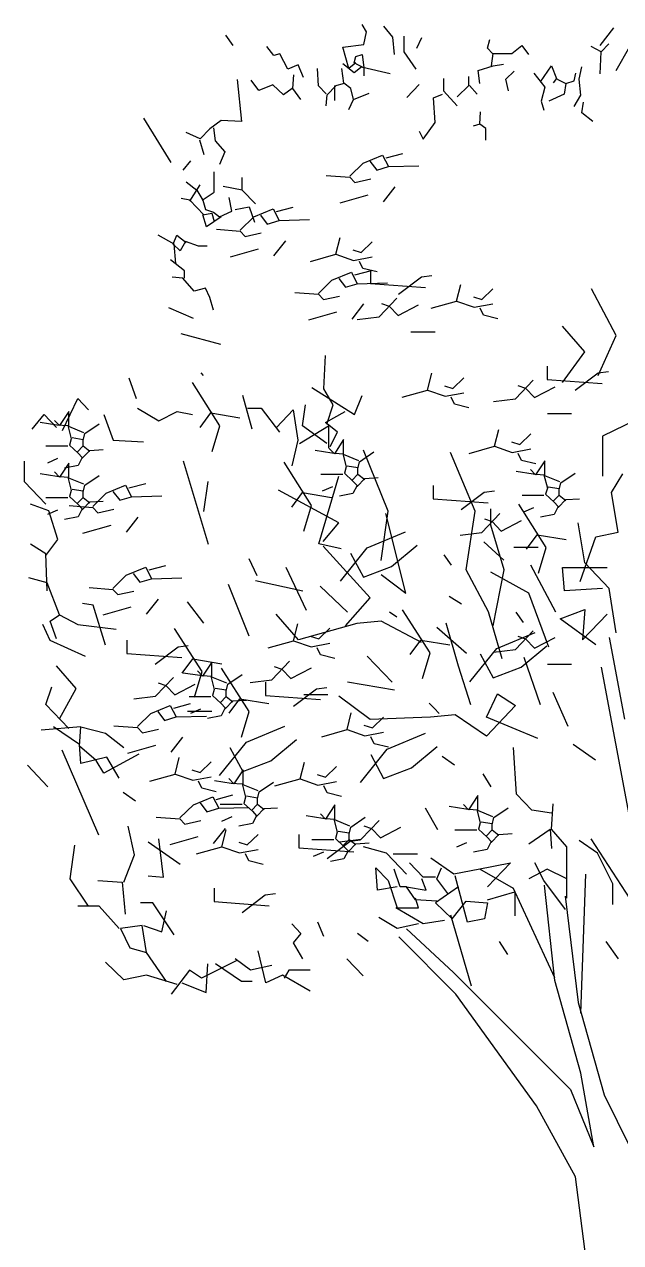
# Model space of a CAD drawing. Header units: metres. Extents: x 258817 to 259192, y 1878716 to 1878911.
# Drawn here: x 259026.084 to 259027.476, y 1878855.559 to 1878858.403 of the extents above; entities that cross this region are included whole.
import ezdxf

# ---------------------------------------------------------------- set-up
doc = ezdxf.new("R2010")
doc.units = ezdxf.units.M
doc.header["$MEASUREMENT"] = 0
doc.linetypes.add('0', pattern=[0])
doc.layers.add('Vistas', color=7, linetype='Continuous')

# ---------------------------------------------------------------- blocks, each defined once
blk = doc.blocks.new('ar25-25')
at = {"linetype": '0'}
for p, q in [((37789.4, 5975.7), (37744.3, 6034.7)), ((38482.9, 6004), (38512.1, 6040.7)), ((38570.6, 6022.3), (38585.2, 6046.8)), ((38166.7, 5966.8), (38158.3, 5996.3)), ((38402.2, 5967.8), (38385.7, 6002.6)), ((38444.9, 5955), (38444.9, 6007)), ((38477.1, 5945.8), (38482.9, 6004)), ((38579.3, 5979.5), (38570.6, 6022.3)), ((39015.6, 5976.5), (39040.5, 6011.2)), ((37735.9, 5893.1), (37690.8, 5972.7)), ((37786.6, 5955), (37761.2, 5981.6)), ((37786.6, 5955), (37820.4, 5972.7)), ((37789.4, 5881.3), (37786.6, 5955)), ((38051.3, 5975.7), (38028.7, 5946.2)), ((38085.1, 5949.1), (38051.3, 5975.7)), ((38147, 5949.1), (38085.1, 5949.1)), ((38152.6, 5907.8), (38147, 5949.1)), ((38149.8, 5949.1), (38166.7, 5966.8)), ((38404, 5896.8), (38444.9, 5955)), ((38649.5, 5970.3), (38579.3, 5979.5)), ((38585.2, 5945.8), (38579.3, 5902.9)), ((38605.6, 5939.7), (38585.2, 5945.8)), ((38629, 5899.9), (38649.5, 5970.3)), ((38833.5, 5896.8), (38859.8, 5948.9)), ((38859.8, 5948.9), (38880.3, 5942.7)), ((38880.3, 5942.7), (38903.7, 5973.3)), ((37859.8, 5863.6), (37851.3, 5904.9)), ((37952.7, 5907.8), (37935.8, 5866.5)), ((37989.3, 5854.7), (37952.7, 5907.8)), ((38147, 5907.8), (38113.2, 5913.7)), ((38197.7, 5893.1), (38147, 5907.8)), ((38491.7, 5881.5), (38582.2, 5902.9)), ((38579.3, 5902.9), (38579.3, 5875.4)), ((38582.2, 5902.9), (38611.5, 5918.2)), ((38585.2, 5906), (38611.5, 5884.6)), ((38611.5, 5918.2), (38605.6, 5939.7)), ((38605.6, 5918.2), (38629, 5899.9)), ((38611.5, 5884.6), (38649.5, 5915.2)), ((38780.9, 5869.3), (38798.5, 5912.1)), ((38798.5, 5912.1), (38833.5, 5896.8)), ((37854.2, 5810.5), (37859.8, 5863.6)), ((37876.7, 5857.7), (37871.1, 5884.2)), ((37933, 5863.6), (37904.8, 5848.8)), ((37935.8, 5866.5), (37947.1, 5851.8)), ((38011.8, 5884.2), (37975.2, 5837)), ((38104.8, 5863.6), (38076.6, 5890.1)), ((38096.3, 5825.2), (38104.8, 5863.6)), ((38192.1, 5848.8), (38197.7, 5893.1)), ((38228.7, 5842.9), (38228.7, 5872.4)), ((38313.1, 5866.5), (38313.1, 5825.2)), ((38646.5, 5850.9), (38652.4, 5899.9)), ((38731.3, 5841.7), (38734.2, 5899.9)), ((38816, 5832.5), (38813.1, 5878.5)), ((39003, 5863.1), (38988.4, 5722.3)), ((37904.8, 5848.8), (37876.7, 5857.7)), ((37904.8, 5848.8), (37910.5, 5813.4)), ((37975.2, 5837), (37986.5, 5789.8)), ((38225.8, 5842.9), (38200.5, 5813.4)), ((38268.1, 5804.6), (38228.7, 5842.9)), ((38313.1, 5825.2), (38268.1, 5775.1)), ((38435.4, 5802.8), (38394, 5846.3)), ((38614.4, 5795.8), (38623.2, 5832.5)), ((38623.2, 5832.5), (38646.5, 5850.9)), ((38675.8, 5841.7), (38643.6, 5850.9)), ((38702, 5811.1), (38672.8, 5841.7)), ((38675.8, 5792.7), (38675.8, 5841.7)), ((38705, 5814.2), (38731.3, 5841.7)), ((38789.7, 5795.8), (38816, 5832.5)), ((38818.9, 5832.5), (38848.1, 5811.1)), ((38848.1, 5811.1), (38883.2, 5844.8)), ((38883.2, 5844.8), (38930, 5826.4)), ((38930, 5826.4), (38956.3, 5860.1)), ((37851.3, 5751.5), (37845.7, 5786.9)), ((37876.7, 5772.1), (37854.2, 5810.5)), ((37910.5, 5813.4), (37961.2, 5789.8)), ((37986.5, 5789.8), (37978.1, 5760.3)), ((38346.9, 5801.6), (38316, 5813.4)), ((38341.3, 5719), (38346.9, 5801.6)), ((38614.4, 5795.8), (38561.8, 5817.2)), ((38629, 5762.1), (38614.4, 5795.8)), ((38705, 5774.4), (38702, 5811.1)), ((37814.7, 5722), (37851.3, 5751.5)), ((38192.1, 5713.1), (38189.2, 5754.4)), ((38172.3, 5698.4), (38192.1, 5713.1)), ((38172.3, 5660), (38172.3, 5698.4)), ((38192.1, 5713.1), (38214.6, 5707.2)), ((38380.7, 5663), (38341.3, 5719)), ((38988.4, 5722.3), (39055.6, 5725.4)), ((39055.6, 5725.4), (39093.6, 5697.8)), ((39081.9, 5700.9), (39076.1, 5658.1)), ((39093.6, 5697.8), (39125.7, 5664.2)), ((39222.8, 5585.8), (39314, 5733.4)), ((38394.8, 5689.5), (38380.7, 5663)), ((39076.1, 5658.1), (39043.9, 5621.3)), ((39128.6, 5661.1), (39114, 5612.1)), ((39125.7, 5664.2), (39172.5, 5685.6)), ((39043.9, 5621.3), (39061.4, 5578.5)), ((38505.3, 5601.1), (38449, 5615.9)), ((38516.6, 5610), (38496.8, 5571.6)), ((38581.3, 5583.4), (38516.6, 5610)), ((38558.8, 5589.3), (38536.3, 5559.8)), ((38626.4, 5539.2), (38581.3, 5583.4)), ((39157.9, 5590.7), (39184.2, 5560.1)), ((38496.8, 5571.6), (38395.5, 5574.6)), ((38536.3, 5559.8), (38496.8, 5571.6)), ((38626.4, 5536.2), (38609.5, 5518.5)), ((38705.2, 5542.1), (38626.4, 5536.2)), ((38985.5, 5492.8), (38985.5, 5535.6)), ((39079, 5486.6), (39079, 5554)), ((38513.7, 5453.6), (38474.3, 5503.8)), ((38609.5, 5518.5), (38556, 5530.3)), ((38985.5, 5492.8), (39049.8, 5505)), ((39160.8, 5456), (39125.7, 5511.1)), ((39172.5, 5520.3), (39137.4, 5492.8)), ((38658.9, 5450.6), (38565, 5477.4)), ((38941.6, 5446.8), (38985.5, 5492.8)), ((39020.5, 5422.4), (39029.3, 5468.3)), ((39119.9, 5459.1), (39079, 5486.6)), ((39117, 5459.1), (39108.2, 5428.5)), ((39114, 5410.1), (39160.8, 5459.1)), ((39137.4, 5492.8), (39117, 5459.1)), ((39160.8, 5459.1), (39190, 5465.2)), ((38871.2, 5421.2), (38814.9, 5436)), ((38882.4, 5430.1), (38862.7, 5391.7)), ((38947.2, 5403.5), (38882.4, 5430.1)), ((38962.1, 5437.7), (38944.6, 5385.6)), ((39008.8, 5428.5), (38962.1, 5437.7)), ((39061.4, 5404), (39020.5, 5422.4)), ((39081.9, 5419.3), (39061.4, 5404)), ((39087.7, 5416.2), (39079, 5388.7)), ((39108.2, 5428.5), (39081.9, 5419.3)), ((39117, 5410.1), (39087.7, 5416.2)), ((38862.7, 5391.7), (38761.4, 5394.7)), ((38902.1, 5379.9), (38862.7, 5391.7)), ((38924.7, 5409.4), (38902.1, 5379.9)), ((38992.2, 5359.3), (38947.2, 5403.5)), ((39055.6, 5404), (39105.3, 5370.3)), ((39105.3, 5370.3), (39117, 5410.1)), ((38672.6, 5278.7), (38658.6, 5334.8)), ((38975.4, 5338.6), (38921.9, 5350.4)), ((38992.2, 5356.3), (38975.4, 5338.6)), ((39071.1, 5362.2), (38992.2, 5356.3)), ((39204.6, 5342.8), (39172.5, 5318.3)), ((39216.3, 5312.2), (39204.6, 5342.8)), ((39213.4, 5312.2), (39266, 5342.8)), ((38588.2, 5284.6), (38551.6, 5320)), ((38616.3, 5293.5), (38588.2, 5284.6)), ((38879.6, 5273.7), (38840.2, 5323.9)), ((39024.8, 5270.6), (38930.8, 5297.5)), ((39102.3, 5306), (39131.6, 5306)), ((39131.6, 5306), (39175.4, 5321.3)), ((39175.4, 5321.3), (39192.9, 5290.7)), ((39192.9, 5290.7), (39216.3, 5312.2)), ((39207.5, 5247.9), (39213.4, 5312.2)), ((38613.5, 5258.1), (38551.6, 5269.9)), ((38582.5, 5231.5), (38593.8, 5255.1)), ((38672.6, 5278.7), (38613.5, 5258.1)), ((38757.1, 5255.1), (38672.6, 5278.7)), ((39178.3, 5223.4), (39225.1, 5260.1)), ((38534.7, 5219.7), (38582.5, 5231.5)), ((38609.8, 5210), (38553.5, 5224.8)), ((38557.1, 5226), (38557.1, 5181.3)), ((38621.1, 5218.9), (38601.4, 5180.5)), ((38685.9, 5192.3), (38621.1, 5218.9)), ((39178.3, 5198.9), (39178.3, 5223.4)), ((38269.4, 5122.3), (38255.3, 5178.3)), ((38386.3, 5203.6), (38352.1, 5208.1)), ((38557.1, 5181.3), (38373.4, 5167.9)), ((38463.1, 5145.5), (38386.3, 5203.6)), ((38601.4, 5180.5), (38500, 5183.5)), ((38640.8, 5168.7), (38601.4, 5180.5)), ((38663.3, 5198.2), (38640.8, 5168.7)), ((38730.9, 5148.1), (38685.9, 5192.3)), ((39146.2, 5156), (39184.2, 5198.9)), ((39184.2, 5198.9), (39219.2, 5202)), ((37736.9, 5007.2), (37819, 5163.6)), ((38184.9, 5128.2), (38148.3, 5163.6)), ((38213.1, 5137), (38184.9, 5128.2)), ((38528.6, 5069.4), (38468.8, 5132.1)), ((38714, 5127.4), (38660.5, 5139.2)), ((38730.9, 5145.1), (38714, 5127.4)), ((38809.7, 5151), (38730.9, 5145.1)), ((39081.9, 5091.8), (39093.6, 5134.6)), ((39093.6, 5134.6), (39108.2, 5165.2)), ((39108.2, 5165.2), (39146.2, 5156)), ((38210.3, 5101.6), (38148.3, 5113.4)), ((38179.3, 5075.1), (38190.6, 5098.7)), ((38269.4, 5122.3), (38210.3, 5101.6)), ((38353.9, 5098.7), (38269.4, 5122.3)), ((38464.5, 5073.9), (38396.2, 5109.7)), ((38494.4, 5105.2), (38464.5, 5073.9)), ((38520, 5114.2), (38494.4, 5105.2)), ((38618.3, 5062.5), (38578.9, 5112.7)), ((39148.2, 5064.8), (39231.1, 5099.5)), ((38131.4, 5063.3), (38179.3, 5075.1)), ((38601.2, 5060.5), (38528.6, 5069.4)), ((38763.5, 5059.4), (38669.5, 5086.3)), ((37796.6, 4874.2), (37736.9, 5007.2)), ((37841.4, 4952.4), (37916.1, 5038.5)), ((38421.8, 5020.2), (38340.7, 5020.2)), ((39057, 4977.9), (39189.7, 5012.7)), ((37916.1, 4850.7), (37841.4, 4952.4)), ((38712.8, 4828.9), (38707.7, 4941.2)), ((37796.4, 4882.9), (37762.2, 4887.4)), ((37967.2, 4905.3), (37967.2, 4860.6)), ((37967.2, 4860.6), (37783.6, 4847.1)), ((37873.2, 4824.8), (37796.4, 4882.9)), ((38073.1, 4795.6), (38013.3, 4858.3)), ((38282, 4830.9), (38245.4, 4866.3)), ((38366.5, 4825), (38352.4, 4881.1)), ((39059.9, 4705.8), (39151.8, 4850.2)), ((39115.1, 4873.8), (39123.3, 4882.4)), ((39338.8, 4795.6), (39363.7, 4865.1)), ((38009, 4800.1), (37940.7, 4835.9)), ((38038.9, 4831.4), (38009, 4800.1)), ((38064.5, 4840.4), (38038.9, 4831.4)), ((38307.4, 4804.4), (38245.4, 4816.2)), ((38310.2, 4839.8), (38282, 4830.9)), ((38366.5, 4825), (38307.4, 4804.4)), ((38451, 4801.4), (38366.5, 4825)), ((38610.7, 4743.3), (38585.1, 4807.5)), ((38753.6, 4834.2), (38610.7, 4743.3)), ((38682.1, 4775.4), (38712.8, 4828.9)), ((38952.7, 4695.1), (38983.4, 4807.5)), ((38145.7, 4786.7), (38073.1, 4795.6)), ((38228.5, 4766), (38276.4, 4777.8)), ((38276.4, 4777.8), (38287.6, 4801.4)), ((38702.6, 4711.2), (38682.1, 4775.4)), ((38784.2, 4705.8), (38774, 4775.4)), ((38922.1, 4764.7), (38860.8, 4684.4)), ((38968, 4764.7), (38922.1, 4764.7)), ((39335.6, 4764.7), (39264.2, 4721.9)), ((39534.8, 4796.8), (39499, 4759.3)), ((39585.8, 4689.8), (39534.8, 4796.8)), ((37669.7, 4725.6), (37781.7, 4670.8)), ((37966.3, 4746.4), (37885.2, 4746.4)), ((38707.7, 4716.5), (38641.3, 4754)), ((38814.9, 4759.3), (38799.6, 4657.7)), ((38871, 4700.5), (38814.9, 4759.3)), ((39090.6, 4748.6), (38993.6, 4732.6)), ((39126.3, 4700.5), (39090.6, 4748.6)), ((39202.9, 4754), (39151.8, 4743.3)), ((39264.2, 4721.9), (39202.9, 4754)), ((39448, 4743.3), (39417.3, 4657.7)), ((39565.2, 4703.4), (39565.2, 4753.5)), ((39565.2, 4753.5), (39596.2, 4706.3)), ((39596.2, 4706.3), (39613.1, 4724)), ((39647.1, 4743.3), (39606.2, 4700.5)), ((39687.9, 4695.1), (39647.1, 4743.3)), ((38142.5, 4637.3), (38128.4, 4693.3)), ((38666.8, 4684.4), (38707.7, 4716.5)), ((38692.3, 4636.3), (38666.8, 4684.4)), ((38794.5, 4647), (38697.5, 4705.8)), ((38697.5, 4705.8), (38697.5, 4630.9)), ((38702.6, 4647), (38784.2, 4705.8)), ((39085.5, 4620.3), (39059.9, 4705.8)), ((39511.7, 4679.8), (39463.8, 4712.2)), ((39514.5, 4682.8), (39565.2, 4703.4)), ((39568, 4706.3), (39556.8, 4662.1)), ((39604.6, 4709.3), (39568, 4706.3)), ((39660.9, 4718.1), (39604.6, 4709.3)), ((37781.7, 4670.8), (37781.7, 4537.8)), ((38058, 4643.2), (38021.4, 4678.6)), ((38086.2, 4652), (38058, 4643.2)), ((38646.8, 4609.5), (38646.8, 4659.7)), ((38646.8, 4659.7), (38677.8, 4612.5)), ((38799.6, 4657.7), (38820, 4572.1)), ((39417.3, 4657.7), (39315.2, 4652.3)), ((39517.3, 4656.2), (39511.7, 4679.8)), ((39517.3, 4659.2), (39553.9, 4665.1)), ((39517.3, 4638.5), (39517.3, 4656.2)), ((39562.4, 4641.5), (39534.2, 4614.9)), ((39556.8, 4662.1), (39562.4, 4641.5)), ((38083.4, 4616.6), (38021.4, 4628.4)), ((38052.4, 4590.1), (38063.6, 4613.7)), ((38142.5, 4637.3), (38083.4, 4616.6)), ((38227, 4613.7), (38142.5, 4637.3)), ((38207.3, 4420.5), (38289.4, 4616.1)), ((38498.5, 4420.5), (38580.6, 4623.9)), ((38593.3, 4585.9), (38545.4, 4618.4)), ((38596.1, 4588.9), (38646.8, 4609.5)), ((38649.6, 4612.5), (38638.3, 4568.2)), ((38686.2, 4615.4), (38649.6, 4612.5)), ((38677.8, 4612.5), (38694.7, 4630.2)), ((38742.5, 4624.3), (38686.2, 4615.4)), ((39494.8, 4623.8), (39449.8, 4626.7)), ((39517.3, 4638.5), (39494.8, 4620.8)), ((39520.2, 4597.2), (39494.8, 4623.8)), ((39537, 4617.9), (39517.3, 4638.5)), ((39534.2, 4614.9), (39520.2, 4600.2)), ((39520.2, 4600.2), (39534.2, 4573.6)), ((39641.2, 4638.5), (39568, 4638.5)), ((37974.8, 4539.1), (37974.8, 4589.3)), ((37974.8, 4589.3), (38005.7, 4542.1)), ((38004.5, 4578.3), (38052.4, 4590.1)), ((38005.7, 4542.1), (38022.6, 4559.8)), ((38598.9, 4562.3), (38593.3, 4585.9)), ((38598.9, 4565.3), (38635.5, 4571.2)), ((38598.9, 4544.6), (38598.9, 4562.3)), ((38638.3, 4568.2), (38644, 4547.6)), ((38753.8, 4439.9), (38845.7, 4584.3)), ((39098.5, 4309.3), (39181.4, 4587.2)), ((39534.2, 4573.6), (39579.3, 4564.8)), ((39565.2, 4531.3), (39565.2, 4581.5)), ((39565.2, 4581.5), (39596.2, 4534.3)), ((39635.6, 4582.5), (39601.8, 4597.2)), ((39713.5, 4518.6), (39713.5, 4588.2)), ((37751.8, 4483.1), (37714.5, 4545.7)), ((37921.3, 4515.5), (37873.4, 4548)), ((37924.1, 4518.5), (37974.8, 4539.1)), ((37977.6, 4542.1), (37966.3, 4497.8)), ((38014.2, 4545), (37977.6, 4542.1)), ((38070.5, 4553.9), (38014.2, 4545)), ((38576.4, 4529.9), (38531.3, 4532.8)), ((38598.9, 4544.6), (38576.4, 4526.9)), ((38601.7, 4503.3), (38576.4, 4529.9)), ((38618.6, 4524), (38598.9, 4544.6)), ((38615.8, 4521), (38601.7, 4506.3)), ((38644, 4547.6), (38615.8, 4521)), ((38722.8, 4544.6), (38649.6, 4544.6)), ((38730, 4311), (38662.8, 4537.8)), ((39113.5, 4419.7), (39099.8, 4520.3)), ((39511.7, 4507.7), (39463.8, 4540.2)), ((39514.5, 4510.7), (39565.2, 4531.3)), ((39568, 4534.3), (39556.8, 4490)), ((39604.6, 4537.2), (39568, 4534.3)), ((39596.2, 4534.3), (39613.1, 4552)), ((39660.9, 4546.1), (39604.6, 4537.2)), ((39642, 4443.7), (39713.5, 4518.6)), ((37729.4, 4350.1), (37751.8, 4483.1)), ((37926.9, 4491.9), (37921.3, 4515.5)), ((37926.9, 4494.9), (37963.5, 4500.8)), ((37926.9, 4474.2), (37926.9, 4491.9)), ((37972, 4477.2), (37943.8, 4450.6)), ((37966.3, 4497.8), (37972, 4477.2)), ((38177.2, 4484), (38143, 4488.5)), ((38254.1, 4425.8), (38177.2, 4484)), ((38348, 4506.4), (38348, 4461.6)), ((38601.7, 4506.3), (38615.8, 4479.7)), ((38615.8, 4479.7), (38660.9, 4470.9)), ((38662.8, 4381.4), (38864.4, 4490.9)), ((38717.2, 4488.6), (38683.4, 4503.3)), ((38784.4, 4482.7), (38687.4, 4466.6)), ((38820.2, 4434.5), (38784.4, 4482.7)), ((39364, 4498.2), (39307.7, 4512.9)), ((39375.2, 4507), (39355.5, 4468.7)), ((39440, 4480.5), (39375.2, 4507)), ((39417.5, 4486.4), (39395, 4456.9)), ((39485.1, 4436.2), (39440, 4480.5)), ((39517.3, 4484.1), (39511.7, 4507.7)), ((39517.3, 4487.1), (39553.9, 4493)), ((39517.3, 4466.4), (39517.3, 4484.1)), ((39556.8, 4490), (39562.4, 4469.4)), ((37904.4, 4459.5), (37859.3, 4462.4)), ((37926.9, 4474.2), (37904.4, 4456.5)), ((37929.7, 4432.9), (37904.4, 4459.5)), ((37946.6, 4453.6), (37926.9, 4474.2)), ((37943.8, 4450.6), (37929.7, 4435.9)), ((37969.8, 4299.1), (38061.7, 4443.5)), ((38050.8, 4474.2), (37977.6, 4474.2)), ((38348, 4461.6), (38164.4, 4448.2)), ((38779.3, 4354.3), (38753.8, 4439.9)), ((39355.5, 4468.7), (39254.2, 4471.6)), ((39395, 4456.9), (39355.5, 4468.7)), ((39494.8, 4451.7), (39449.8, 4454.6)), ((39563.9, 4439.2), (39485.1, 4433.3)), ((39517.3, 4466.4), (39494.8, 4448.7)), ((39520.2, 4425.1), (39494.8, 4451.7)), ((39537, 4445.8), (39517.3, 4466.4)), ((39534.2, 4442.8), (39520.2, 4428.1)), ((39562.4, 4469.4), (39534.2, 4442.8)), ((39641.2, 4466.4), (39568, 4466.4)), ((39631.8, 4422.3), (39693, 4443.7)), ((37929.7, 4435.9), (37943.8, 4409.3)), ((37943.8, 4409.3), (37988.8, 4400.5)), ((38045.2, 4418.2), (38011.4, 4432.9)), ((38185.1, 4349.8), (38125.3, 4412.4)), ((38155, 4373.6), (38155, 4428.3)), ((38237.1, 4224.9), (38207.3, 4420.5)), ((38438.7, 4146.7), (38505.9, 4412.7)), ((38520.9, 4256.2), (38498.5, 4420.5)), ((39372.4, 4350.7), (39333, 4400.8)), ((39468.2, 4415.6), (39414.7, 4427.4)), ((39485.1, 4433.3), (39468.2, 4415.6)), ((39520.2, 4428.1), (39534.2, 4401.5)), ((39534.2, 4401.5), (39579.3, 4392.7)), ((39601.1, 4326.1), (39631.8, 4422.3)), ((39635.6, 4410.4), (39601.8, 4425.1)), ((37841.4, 4248.4), (37863.8, 4381.4)), ((38121, 4354.2), (38052.7, 4390)), ((38110.2, 4224.9), (38155, 4373.6)), ((38150.9, 4385.6), (38121, 4354.2)), ((38176.6, 4394.5), (38150.9, 4385.6)), ((38715, 4318.8), (38662.8, 4381.4)), ((39517.6, 4347.6), (39423.7, 4374.4)), ((37804.1, 4334.4), (37729.4, 4350.1)), ((37856.3, 4185.8), (37804.1, 4334.4)), ((38000.4, 4341.9), (37903.4, 4325.8)), ((38036.2, 4293.7), (38000.4, 4341.9)), ((38112.2, 4257.2), (38178.5, 4318)), ((38257.7, 4340.8), (38185.1, 4349.8)), ((38568.1, 4298.2), (38440, 4351.9)), ((39642, 4272.6), (39601.1, 4326.1)), ((37995.3, 4213.5), (37969.8, 4299.1)), ((38078.3, 4300.5), (37997.2, 4300.5)), ((38286.2, 4239.9), (38311.1, 4274.6)), ((38487, 4235.6), (38401.5, 4307.2)), ((38558.2, 4131.1), (38715, 4303.2)), ((38657.8, 4186.4), (38568.1, 4298.2)), ((38623.6, 4280.3), (38580.9, 4199.8)), ((38655.3, 4295.3), (38730, 4311)), ((39636.9, 4154.9), (39642, 4277.9)), ((39642, 4277.9), (39693, 4310)), ((37759.3, 4162.4), (37841.4, 4248.4)), ((37916.1, 4232.8), (37766.7, 4232.8)), ((37908.6, 4154.5), (37916.1, 4232.8)), ((37938.1, 4083.6), (38021, 4239.9)), ((38580.9, 4199.8), (38487, 4235.6)), ((38770.6, 4089.3), (38839.2, 4232.9)), ((38935.2, 4204.2), (38962.6, 4261.7)), ((39296.8, 4224.4), (39240.5, 4239.1)), ((39308, 4233.2), (39288.3, 4194.9)), ((39372.8, 4206.7), (39308, 4233.2)), ((38028.1, 4146.7), (38155, 4217.1)), ((38147.5, 4037.2), (38110.2, 4224.9)), ((38162.5, 4084.1), (38237.1, 4224.9)), ((38520.9, 4209.3), (38438.7, 4146.7)), ((39288.3, 4194.9), (39187, 4197.8)), ((39327.8, 4183.1), (39288.3, 4194.9)), ((39350.3, 4212.6), (39327.8, 4183.1)), ((39417.9, 4162.4), (39372.8, 4206.7)), ((39636.9, 4181.7), (39698.1, 4197.7)), ((37736.9, 4013.7), (37759.3, 4162.4)), ((37781.7, 4162.4), (37908.6, 4154.5)), ((38634.3, 4083.6), (38725.5, 4170.4)), ((38783.5, 4153.1), (38941, 4187.8)), ((38962.6, 4003.1), (39031.2, 4175.5)), ((39401, 4141.8), (39347.5, 4153.6)), ((39417.9, 4159.5), (39401, 4141.8)), ((39496.7, 4165.4), (39417.9, 4159.5)), ((39596, 4074.7), (39636.9, 4181.7)), ((37960.9, 3966.8), (38028.1, 4146.7)), ((38253.1, 4109.6), (38294.5, 4135.7)), ((38640.4, 4037.2), (38558.2, 4131.1)), ((39113.5, 4046.2), (39168.3, 4118)), ((39305.2, 4076.9), (39265.8, 4127)), ((39483.7, 4106.8), (39519.5, 4112.1)), ((37848.9, 3990.3), (37766.7, 4076.3)), ((37923.5, 4060.7), (37841.4, 4092)), ((37841.4, 4092), (37848.9, 3990.3)), ((38045.8, 4048.9), (38070.7, 4083.6)), ((38117.7, 3927.7), (38162.5, 4084.1)), ((38358.1, 3947.1), (38450, 4091.5)), ((38468.6, 4066.2), (38493.4, 4083.6)), ((38797.2, 3990.3), (38871.8, 4076.3)), ((39450.4, 4073.8), (39356.5, 4100.7)), ((39442.9, 3973.1), (39483.7, 4106.8)), ((39596, 4074.7), (39534.8, 4042.6)), ((39626.7, 4053.3), (39596, 4074.7)), ((37804.1, 3974.6), (37923.5, 4060.7)), ((38236.5, 3944.7), (38335.9, 4031.5)), ((38263.2, 3902.5), (38304.4, 4046.2)), ((38386.5, 3982.4), (38520.9, 4052.8)), ((38520.9, 4052.8), (38603, 4045)), ((38603, 4045), (38797.2, 3990.3)), ((38730, 3993.9), (38693.4, 4029.3)), ((38814.5, 3988), (38800.4, 4044.1)), ((39534.8, 4042.6), (39407.1, 4026.5)), ((39606.2, 3994.5), (39626.7, 4053.3)), ((39626.7, 3989.1), (39652.2, 4042.6)), ((37706.9, 3726.1), (37759.1, 3999.1)), ((38009, 3963.1), (37940.7, 3998.9)), ((38135, 3961.9), (38006.9, 4015.6)), ((38038.9, 3994.4), (38009, 3963.1)), ((38073.1, 3958.6), (38013.3, 4021.3)), ((38064.5, 4003.4), (38038.9, 3994.4)), ((38388.7, 3989.8), (38291.7, 3973.8)), ((38424.4, 3941.7), (38388.7, 3989.8)), ((38758.2, 4002.8), (38730, 3993.9)), ((39119.7, 3884.5), (39211.6, 4028.9)), ((39371, 3990.1), (39371, 3945.3)), ((39509.2, 3935.6), (39626.7, 3989.1)), ((38053.9, 3899.2), (37968.5, 3970.8)), ((38145.7, 3949.7), (38073.1, 3958.6)), ((38224.7, 3850), (38135, 3961.9)), ((38755.4, 3967.4), (38693.4, 3979.2)), ((38724.4, 3940.8), (38735.7, 3964.4)), ((38814.5, 3988), (38755.4, 3967.4)), ((38899, 3964.4), (38814.5, 3988)), ((39200.1, 3967.7), (39166, 3972.2)), ((39277, 3909.5), (39200.1, 3967.7)), ((37966.3, 3909.4), (37885.2, 3909.4)), ((37989, 3773.2), (38043.8, 3931.3)), ((38190.5, 3944), (38147.8, 3863.4)), ((38383.6, 3861.5), (38358.1, 3947.1)), ((38485.1, 3849.1), (38568, 3936)), ((38676.5, 3929), (38724.4, 3940.8)), ((38887, 3856.9), (38827.2, 3919.6)), ((39150.3, 3927.3), (39053.3, 3911.2)), ((39087.3, 3866.4), (39087.3, 3916.5)), ((39087.3, 3916.5), (39118.3, 3869.4)), ((39186.1, 3879.1), (39150.3, 3927.3)), ((39371, 3945.3), (39187.3, 3931.9)), ((37689.6, 3389.5), (37785.1, 3899)), ((38147.8, 3863.4), (38053.9, 3899.2)), ((38222.1, 3773.2), (38263.2, 3902.5)), ((38822.9, 3861.4), (38754.6, 3897.2)), ((38852.8, 3892.7), (38822.9, 3861.4)), ((38878.4, 3901.7), (38852.8, 3892.7)), ((38962.9, 3751.5), (39054.8, 3895.9)), ((39033.8, 3842.8), (38986, 3875.2)), ((39036.6, 3845.8), (39087.3, 3866.4)), ((39090.1, 3869.4), (39078.9, 3825.1)), ((39126.7, 3872.3), (39090.1, 3869.4)), ((39118.3, 3869.4), (39135.2, 3887)), ((39145.2, 3798.9), (39119.7, 3884.5)), ((39183.1, 3881.1), (39126.7, 3872.3)), ((39539.9, 3828.6), (39606.2, 3903.5)), ((38476.8, 3823.1), (38634.3, 3849.1)), ((38737.2, 3826.9), (38703, 3831.4)), ((38814.1, 3768.7), (38737.2, 3826.9)), ((38959.6, 3848), (38887, 3856.9)), ((38908, 3849.3), (38908, 3804.5)), ((39039.5, 3819.2), (39033.8, 3842.8)), ((39039.5, 3822.2), (39076.1, 3828.1)), ((39211.2, 3806.7), (39142.9, 3842.5)), ((39241.1, 3838), (39211.2, 3806.7)), ((39275.3, 3802.2), (39215.5, 3864.8)), ((39266.7, 3846.9), (39241.1, 3838)), ((39596, 3727), (39539.9, 3828.6)), ((39642, 3775.2), (39621.6, 3834)), ((37896.7, 3701.5), (37946.4, 3814.4)), ((38132.6, 3810.3), (38072.9, 3771.2)), ((38169.9, 3732.1), (38132.6, 3810.3)), ((38558.2, 3724.3), (38662.8, 3802.5)), ((38780.2, 3807.7), (38699.1, 3807.7)), ((38908, 3804.5), (38724.4, 3791.1)), ((38993.5, 3794.3), (38896.5, 3778.2)), ((39016.9, 3786.8), (38971.9, 3789.7)), ((39029.3, 3746.1), (38993.5, 3794.3)), ((39039.5, 3801.5), (39016.9, 3783.8)), ((39042.3, 3760.2), (39016.9, 3786.8)), ((39039.5, 3801.5), (39039.5, 3819.2)), ((39059.2, 3780.9), (39039.5, 3801.5)), ((39084.5, 3804.5), (39056.4, 3777.9)), ((39078.9, 3825.1), (39084.5, 3804.5)), ((39163.4, 3801.5), (39090.1, 3801.5)), ((39347.9, 3793.2), (39275.3, 3802.2)), ((38072.9, 3771.2), (38169.9, 3669.5)), ((38327.7, 3744.9), (38344.2, 3762.3)), ((38344.2, 3762.3), (38360.8, 3779.7)), ((38635.3, 3690.8), (38621.2, 3746.8)), ((38988.4, 3665.9), (38962.9, 3751.5)), ((39056.4, 3777.9), (39042.3, 3763.2)), ((39042.3, 3763.2), (39056.4, 3736.6)), ((39168.5, 3753), (39087.3, 3753)), ((39157.7, 3745.5), (39123.9, 3760.2)), ((39214.6, 3762.9), (39158.3, 3777.6)), ((39225.9, 3771.7), (39206.2, 3733.4)), ((39290.7, 3745.2), (39225.9, 3771.7)), ((39268.1, 3751.1), (39245.6, 3721.6)), ((39335.7, 3700.9), (39290.7, 3745.2)), ((39565.4, 3694.9), (39642, 3775.2)), ((37998.2, 3661.7), (38169.9, 3732.1)), ((38169.9, 3669.5), (38274.5, 3739.9)), ((38274.5, 3739.9), (38356.6, 3732.1)), ((38356.6, 3732.1), (38558.2, 3724.3)), ((38550.8, 3696.7), (38514.2, 3732.1)), ((38579, 3705.5), (38550.8, 3696.7)), ((39056.4, 3736.6), (39101.4, 3727.8)), ((39206.2, 3733.4), (39104.8, 3736.3)), ((39245.6, 3721.6), (39206.2, 3733.4)), ((39414.6, 3703.9), (39335.7, 3698)), ((38500.9, 3625.5), (38372.8, 3679.2)), ((38576.2, 3670.1), (38514.2, 3681.9)), ((38545.2, 3643.6), (38556.5, 3667.2)), ((38635.3, 3690.8), (38576.2, 3670.1)), ((38719.8, 3667.2), (38635.3, 3690.8)), ((38971.3, 3649), (38843.2, 3702.7)), ((39223.1, 3615.4), (39183.7, 3665.5)), ((39318.8, 3680.3), (39265.3, 3692.1)), ((39335.7, 3698), (39318.8, 3680.3)), ((39442.9, 3678.9), (39381.6, 3630.7)), ((39524.6, 3700.3), (39442.9, 3678.9)), ((39529.7, 3636.1), (39524.6, 3700.3)), ((39524.6, 3700.3), (39657.3, 3689.6)), ((39529.7, 3641.4), (39616.5, 3700.3)), ((37805.5, 3588.6), (37880.1, 3640.7)), ((38069.5, 3475.6), (38079.7, 3630.7)), ((38419.8, 3562.9), (38334.3, 3634.5)), ((38497.3, 3631.8), (38545.2, 3643.6)), ((38590.6, 3513.7), (38500.9, 3625.5)), ((38890.2, 3586.3), (38804.8, 3657.9)), ((39061, 3537.1), (38971.3, 3649)), ((39026.8, 3631.1), (38984.1, 3550.5)), ((39368.3, 3612.3), (39274.3, 3639.1)), ((39464.7, 3338), (39586.9, 3622.5)), ((39473.5, 3588), (39529.7, 3636.1)), ((39524.6, 3577.3), (39529.7, 3641.4)), ((38277, 3572.1), (38318.1, 3600.8)), ((38556.4, 3607.6), (38513.7, 3527.1)), ((38792.1, 3526.5), (38778, 3582.6)), ((38984.1, 3550.5), (38890.2, 3586.3)), ((39125.8, 3548), (39089.2, 3583.4)), ((39210.2, 3542.1), (39196.2, 3598.2)), ((39330.5, 3609.3), (39448, 3545.2)), ((39396.9, 3529.1), (39437.8, 3598.6)), ((39437.8, 3598.6), (39524.6, 3577.3)), ((39448, 3545.2), (39473.5, 3588)), ((38153.5, 3500.3), (38181, 3543.4)), ((38513.7, 3527.1), (38419.8, 3562.9)), ((38707.6, 3532.4), (38671, 3567.8)), ((38735.8, 3541.3), (38707.6, 3532.4)), ((38982.8, 3506.6), (38982.8, 3556.7)), ((38982.8, 3556.7), (39013.8, 3509.5)), ((39153.9, 3556.9), (39125.8, 3548)), ((39210.2, 3542.1), (39151.1, 3521.5)), ((39294.7, 3518.6), (39210.2, 3542.1)), ((39634.6, 3500.3), (39703.2, 3572.1)), ((38733, 3505.9), (38671, 3517.7)), ((38702, 3479.3), (38713.3, 3502.9)), ((38792.1, 3526.5), (38733, 3505.9)), ((38876.6, 3502.9), (38792.1, 3526.5)), ((38929.3, 3483), (38881.4, 3515.4)), ((38932.1, 3485.9), (38982.8, 3506.6)), ((38985.6, 3509.5), (38974.3, 3465.3)), ((39022.2, 3512.5), (38985.6, 3509.5)), ((39013.8, 3509.5), (39030.7, 3527.2)), ((39078.5, 3521.3), (39022.2, 3512.5)), ((39151.1, 3521.5), (39089.2, 3533.3)), ((39120.1, 3495), (39131.4, 3518.6)), ((38018.4, 3422.1), (38069.5, 3475.6)), ((38198.8, 3420.5), (38198.8, 3470.7)), ((38198.8, 3470.7), (38229.7, 3423.5)), ((38654.1, 3467.5), (38702, 3479.3)), ((38934.9, 3459.4), (38929.3, 3483)), ((38934.9, 3462.3), (38971.5, 3468.2)), ((38934.9, 3441.7), (38934.9, 3459.4)), ((38974.3, 3465.3), (38980, 3444.6)), ((39072.8, 3457.8), (39016.5, 3472.5)), ((39084, 3466.6), (39064.3, 3428.3)), ((39072.3, 3483.2), (39120.1, 3495)), ((39148.8, 3440.1), (39084, 3466.6)), ((39342.5, 3451.8), (39383.3, 3480.3)), ((37952, 3358), (37946.9, 3443.5)), ((37952, 3411.4), (38018.4, 3422.1)), ((38145.3, 3396.9), (38097.4, 3429.4)), ((38148.1, 3399.9), (38198.8, 3420.5)), ((38201.6, 3423.5), (38190.3, 3379.2)), ((38238.2, 3426.4), (38201.6, 3423.5)), ((38229.7, 3423.5), (38246.6, 3441.2)), ((38294.5, 3435.3), (38238.2, 3426.4)), ((38331.8, 3356.6), (38372.9, 3428.4)), ((38676.7, 3389.2), (38676.7, 3439.4)), ((38676.7, 3439.4), (38707.6, 3392.2)), ((38912.4, 3426.9), (38867.3, 3429.9)), ((38934.9, 3441.7), (38912.4, 3424)), ((38937.7, 3400.4), (38912.4, 3426.9)), ((38954.6, 3421), (38934.9, 3441.7)), ((38980, 3444.6), (38951.8, 3418.1)), ((39064.3, 3428.3), (38963, 3431.2)), ((39058.8, 3441.7), (38985.6, 3441.7)), ((39103.7, 3416.5), (39064.3, 3428.3)), ((39126.3, 3446), (39103.7, 3416.5)), ((39193.9, 3395.8), (39148.8, 3440.1)), ((38150.9, 3373.3), (38145.3, 3396.9)), ((38150.9, 3376.3), (38187.5, 3382.2)), ((38190.3, 3379.2), (38196, 3358.6)), ((38588.3, 3325), (38528.5, 3387.7)), ((38623.2, 3365.6), (38575.3, 3398.1)), ((38626, 3368.6), (38676.7, 3389.2)), ((38679.5, 3392.2), (38668.2, 3347.9)), ((38716.1, 3395.1), (38679.5, 3392.2)), ((38707.6, 3392.2), (38724.5, 3409.9)), ((38772.4, 3404), (38716.1, 3395.1)), ((38951.8, 3418.1), (38937.7, 3403.3)), ((38937.7, 3403.3), (38951.8, 3376.8)), ((39053.2, 3385.6), (39019.4, 3400.4)), ((39177, 3375.2), (39123.5, 3387)), ((39193.9, 3392.9), (39177, 3375.2)), ((39272.7, 3398.8), (39193.9, 3392.9)), ((37901, 3299.1), (37952, 3358)), ((37957.1, 3358), (37952, 3293.8)), ((38028.6, 3309.8), (37957.1, 3358)), ((38128.4, 3340.9), (38083.3, 3343.8)), ((38150.9, 3355.6), (38128.4, 3337.9)), ((38153.7, 3314.3), (38128.4, 3340.9)), ((38150.9, 3355.6), (38150.9, 3373.3)), ((38170.6, 3335), (38150.9, 3355.6)), ((38196, 3358.6), (38167.8, 3332)), ((38274.8, 3355.6), (38201.6, 3355.6)), ((38524.2, 3329.5), (38455.9, 3365.3)), ((38554.1, 3360.8), (38524.2, 3329.5)), ((38579.8, 3369.8), (38554.1, 3360.8)), ((38628.8, 3342), (38623.2, 3365.6)), ((38628.8, 3345), (38665.4, 3350.9)), ((38628.8, 3324.3), (38628.8, 3342)), ((38668.2, 3347.9), (38673.8, 3327.3)), ((38796, 3340.8), (38796, 3296.1)), ((38969, 3305.6), (38932.4, 3341)), ((38951.8, 3376.8), (38996.9, 3367.9)), ((39053.4, 3299.7), (39039.4, 3355.7)), ((39081.2, 3310.3), (39041.8, 3360.4)), ((39345.9, 3272.4), (39366.3, 3368.7)), ((37689.6, 3125.6), (37819.9, 3325.8)), ((37798.9, 3277.7), (37860.1, 3320.5)), ((37901, 3128), (37901, 3299.1)), ((38167.8, 3332), (38153.7, 3317.3)), ((38153.7, 3317.3), (38167.8, 3290.7)), ((38269.2, 3299.6), (38235.4, 3314.3)), ((38503.4, 3277.7), (38580, 3299.1)), ((38606.3, 3309.6), (38561.2, 3312.5)), ((38660.9, 3316.1), (38588.3, 3325)), ((38625.2, 3318.4), (38591, 3322.9)), ((38628.8, 3324.3), (38606.3, 3306.6)), ((38631.6, 3283), (38606.3, 3309.6)), ((38702.1, 3260.3), (38625.2, 3318.4)), ((38648.5, 3303.7), (38628.8, 3324.3)), ((38645.7, 3300.7), (38631.6, 3286)), ((38673.8, 3327.3), (38645.7, 3300.7)), ((38752.7, 3324.3), (38679.5, 3324.3)), ((38997.1, 3314.4), (38969, 3305.6)), ((39053.4, 3299.7), (38994.3, 3279)), ((39137.9, 3276.1), (39053.4, 3299.7)), ((39226.4, 3307.2), (39132.4, 3334.1)), ((39192.7, 3240.3), (39299.9, 3315.2)), ((39248.9, 3197.5), (39264.2, 3325.9)), ((39560.3, 3192.1), (39545, 3304.5)), ((37747.8, 3176.1), (37798.9, 3277.7)), ((38167.8, 3290.7), (38212.9, 3281.9)), ((38278.8, 3208.2), (38355.4, 3261.7)), ((38481.5, 3275.8), (38400.4, 3275.8)), ((38437.1, 3208.2), (38503.4, 3277.7)), ((38796, 3296.1), (38612.4, 3282.6)), ((38631.6, 3286), (38645.7, 3259.4)), ((38645.7, 3259.4), (38690.7, 3250.6)), ((38747, 3268.3), (38713.3, 3283)), ((38994.3, 3279), (38932.4, 3290.8)), ((38963.3, 3252.5), (38974.6, 3276.1)), ((39381.6, 3181.4), (39345.9, 3272.4)), ((37901, 3192.1), (37967.4, 3224.2)), ((37967.4, 3224.2), (38028.6, 3192.1)), ((37977.6, 3186.8), (38008.2, 3245.6)), ((38079.7, 3160.1), (38192, 3224.2)), ((38197.1, 3224.2), (38089.9, 3245.6)), ((38089.9, 3245.6), (38166.5, 3165.4)), ((38192, 3224.2), (38278.8, 3208.2)), ((38335, 3192.1), (38319.6, 3229.6)), ((38380.9, 3197.5), (38426.9, 3245.6)), ((38457.5, 3165.4), (38477.9, 3224.2)), ((38539.2, 3229.6), (38498.3, 3186.8)), ((38534.1, 3154.7), (38539.2, 3229.6)), ((38915.5, 3240.7), (38963.3, 3252.5)), ((37747.8, 3106.6), (37747.8, 3176.1)), ((37854.6, 2743.4), (37837.2, 3207.5)), ((37906.1, 3090.5), (37977.6, 3186.8)), ((38232.8, 3047.7), (38273.7, 3202.8)), ((38299.2, 3144), (38335, 3192.1)), ((38340.1, 3197.5), (38380.9, 3197.5)), ((38370.7, 3154.7), (38386, 3192.1)), ((38498.3, 3186.8), (38467.7, 3095.9)), ((39299.9, 3202.8), (39248.9, 3197.5)), ((39386.7, 3181.4), (39376.5, 3074.5)), ((39468.4, 3186.8), (39386.7, 3181.4)), ((39499, 3101.2), (39560.3, 3192.1)), ((37906.7, 3134.7), (37863.3, 2779.8)), ((37941.5, 2852.6), (37976.2, 3171.1)), ((37941.5, 2861.7), (38080.4, 3162)), ((38166.5, 3122.6), (38074.6, 3149.4)), ((38074.6, 3149.4), (38074.6, 3069.1)), ((38263.5, 3165.4), (38340.1, 3111.9)), ((38437.1, 3165.4), (38370.7, 3154.7)), ((38406.4, 3122.6), (38437.1, 3165.4)), ((38437.1, 3165.4), (38457.5, 3165.4)), ((38467.7, 3165.4), (38534.1, 3154.7)), ((38908.9, 3138.5), (38874.8, 3143)), ((38985.8, 3080.4), (38908.9, 3138.5)), ((39079.8, 3160.9), (39079.8, 3116.2)), ((38237.9, 3117.3), (38166.5, 3111.9)), ((38166.5, 3111.9), (38176.7, 3058.4)), ((38283.9, 3058.4), (38237.9, 3117.3)), ((38340.1, 3111.9), (38283.9, 3058.4)), ((38335, 3117.3), (38406.4, 3122.6)), ((38380.9, 3042.4), (38472.8, 3095.9)), ((38396.2, 3095.9), (38406.4, 3128)), ((38467.7, 3095.9), (38396.2, 3095.9)), ((39079.8, 3116.2), (38896.1, 3102.7)), ((39213.1, 3004.9), (39284.6, 3111.9)), ((39284.6, 3111.9), (39325.4, 3111.9)), ((39396.9, 3026.3), (39463.3, 3101.2)), ((39463.3, 3101.2), (39534.8, 3101.2)), ((38176.7, 3058.4), (38232.8, 3047.7)), ((38219.4, 2834.4), (38288.9, 3071)), ((38309.4, 3053.1), (38380.9, 3042.4)), ((38467.7, 3026.3), (38529, 3063.8)), ((39254, 3015.6), (39238.6, 3085.2)), ((38436.6, 3025.5), (38280.2, 2879.9)), ((38396.2, 3042.4), (38467.7, 3026.3)), ((38712.8, 2999.6), (38733.2, 3047.7)), ((38820, 3042.4), (38789.4, 3010.3)), ((39315.2, 3037), (39254, 3015.6)), ((39305, 2946.1), (39320.3, 3037)), ((39320.3, 3037), (39391.8, 3026.3)), ((39391.8, 3026.3), (39361.2, 2962.2)), ((37728.4, 2925.6), (37769.6, 2983.1)), ((38098.7, 2940), (38126.1, 2983.1)), ((38271.5, 2807.1), (38462.6, 2998.2)), ((38564.7, 2983.5), (38600.4, 3010.3)), ((38814.9, 2978.2), (38784.2, 2924.7)), ((38789.4, 3010.3), (38814.9, 2978.2)), ((38906.8, 2844.5), (38932.3, 2951.5)), ((39238.6, 2849.8), (39305, 2946.1)), ((39361.2, 2962.2), (39305, 2946.1)), ((38582.1, 2868.6), (38636.5, 2925.5)), ((38886.4, 2903.3), (38957.8, 2887.3)), ((38957.8, 2887.3), (39008.9, 2924.7)), ((38988.5, 2849.8), (39075.3, 2908.7)), ((39003.8, 2919.4), (39121.2, 2860.5)), ((39105.9, 2812.4), (39100.8, 2908.7)), ((39381.6, 2855.2), (39442.9, 2914)), ((37854.6, 2543.2), (37941.5, 2852.6)), ((38280.2, 2879.9), (37889.4, 2488.6)), ((38758.7, 2887.3), (38830.2, 2887.3)), ((38758.7, 2817.7), (38850.6, 2871.2)), ((38830.2, 2887.3), (38845.5, 2860.5)), ((38850.6, 2871.2), (38906.8, 2844.5)), ((38952.7, 2849.8), (38988.5, 2849.8)), ((39121.2, 2860.5), (39162.1, 2887.3)), ((39162.1, 2887.3), (39223.3, 2807)), ((39202.9, 2839.1), (39305, 2871.2)), ((39305, 2871.2), (39381.6, 2855.2)), ((39187.6, 2844.5), (39105.9, 2812.4)), ((37863.3, 2779.8), (37776.4, 2470.4)), ((38002.3, 2434), (38271.5, 2807.1)), ((37811.2, 2297.5), (37854.6, 2543.2)), ((37889.4, 2488.6), (37811.2, 2297.5)), ((37776.4, 2470.4), (37646.1, 2206.5)), ((37872, 2197.4), (38002.3, 2434)), ((37802.5, 1660.6), (37872, 2197.4))]:
    blk.add_line(p, q, dxfattribs=at)

msp = doc.modelspace()

# ---------------------------------------------------------------- block references
at = {"layer": 'Vistas', "xscale": -0.0006988533271810654, "yscale": 0.0006988533271810654, "zscale": 0.0006988533271810654}
msp.add_blockref('ar25-25', (259053.83754, 1878854.17688), dxfattribs=at)

doc.saveas('drawing.dxf')
